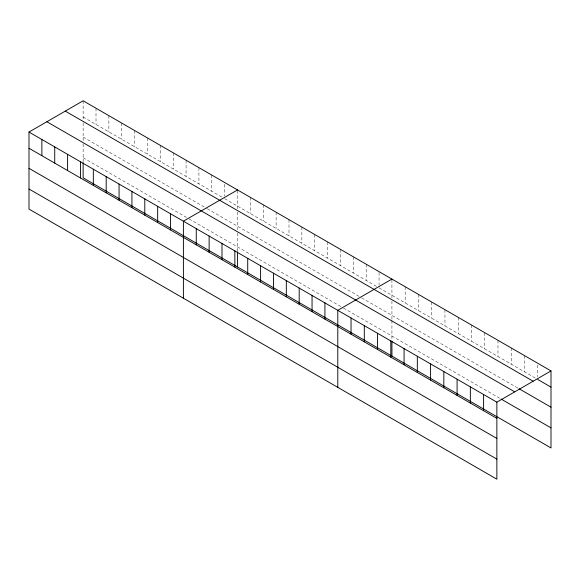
<?xml version="1.0" encoding="UTF-8"?>
<svg xmlns="http://www.w3.org/2000/svg" width="580" height="580" viewBox="0 0 580 580"><rect width="100%" height="100%" fill="white"/><g stroke="black" fill="none" stroke-linecap="round" stroke-linejoin="round"><path stroke-width="0.43" stroke-dasharray="2.9 2.17" d="M237.532 211.997L237.532 229.658M237.532 208.648L237.532 189.943M391.928 301.136L391.928 319.66M391.928 297.786L391.928 279.082M83.136 117L222.394 197.403M224.67 198.715L376.79 286.542M379.059 287.854L536.181 378.566M83.136 137.076L206.502 208.3M207.263 208.735L360.898 297.438M361.652 297.873L518.252 388.281M83.136 157.753L188.34 218.493M189.094 218.928L342.736 307.632M343.49 308.067L500.315 398.605M537.747 365.067L537.747 376.768M524.487 355.613L524.487 371.816M511.234 347.957L511.234 364.16M497.974 340.308L497.974 356.504M484.721 332.652L484.721 348.856M471.46 324.996L471.46 341.2M458.207 317.347L458.207 333.551M444.954 309.691L444.954 325.895M431.694 302.035L431.694 318.239M418.441 294.386L418.441 310.59M405.181 286.73L405.181 302.934M391.928 320.522L391.928 340.214M379.059 272.549L379.059 285.15M366.197 264.219L366.197 280.423M353.329 256.795L353.329 272.999M340.46 249.364L340.46 265.567M327.599 241.94L327.599 258.136M314.73 234.508L314.73 250.712M301.861 227.077L301.861 243.281M289 219.653L289 235.857M276.131 212.222L276.131 228.426M263.262 204.798L263.262 221.002M250.4 197.367L250.4 213.57M237.532 233.109L237.532 251.075M224.67 184.309L224.67 196.011M211.801 175.08L211.801 191.284M198.933 167.656L198.933 183.86M186.071 160.225L186.071 176.429M173.202 152.801L173.202 168.998M160.334 145.37L160.334 161.573M147.472 137.938L147.472 154.142M134.603 130.514L134.603 146.718M121.735 123.083L121.735 139.287M108.873 115.659L108.873 131.863M96.004 108.228L96.004 124.432M83.136 100.804L83.136 119.509M83.136 122.859L83.136 140.519M83.136 143.971L83.136 161.936"/><path stroke-width="0.87" d="M29 132.059L496.864 402.172L496.864 479.196L29 209.083L29 132.059L83.136 100.804L551 370.917L551 447.941L83.136 177.828L83.136 162.77M237.532 189.943L183.396 221.198L183.396 298.221M391.928 279.082L337.792 310.336L337.792 387.36M496.864 402.172L551 370.917M537.747 379.465L551 387.121M65.272 111.113L533.136 381.234M519.027 388.73L551 407.189M46.864 121.742L514.728 391.863M501.098 399.062L551 427.873M29 148.262L496.864 418.376M29 168.331L496.864 438.451M29 189.007L496.864 459.128M483.604 394.523L483.604 410.727M470.351 386.867L470.351 403.071M457.091 379.211L457.091 395.415M443.838 371.562L443.838 387.766M430.577 363.906L430.577 380.11M417.325 356.258L417.325 372.454M404.072 348.602L404.072 364.805M391.928 341.047L391.928 356.106M390.811 340.946L390.811 357.149M377.558 333.297L377.558 349.501M364.298 325.641L364.298 341.845M351.045 317.985L351.045 334.189M324.923 302.905L324.923 319.109M312.055 295.481L312.055 311.677M299.193 288.05L299.193 304.254M286.324 280.618L286.324 296.822M273.455 273.195L273.455 289.398M260.594 265.763L260.594 281.967M247.725 258.339L247.725 274.543M237.532 251.908L237.532 266.967M234.856 250.908L234.856 267.112M221.995 243.484L221.995 259.68M209.126 236.053L209.126 252.256M196.257 228.621L196.257 244.825M170.527 213.766L170.527 229.97M157.659 206.342L157.659 222.546M144.797 198.911L144.797 215.115M131.928 191.48L131.928 207.683M119.067 184.056L119.067 200.26M106.198 176.625L106.198 192.828M93.329 169.201L93.329 185.404M80.468 161.769L80.468 177.973M67.599 154.345L67.599 170.542M54.73 146.914L54.73 163.118M41.869 139.483L41.869 155.686"/></g></svg>
